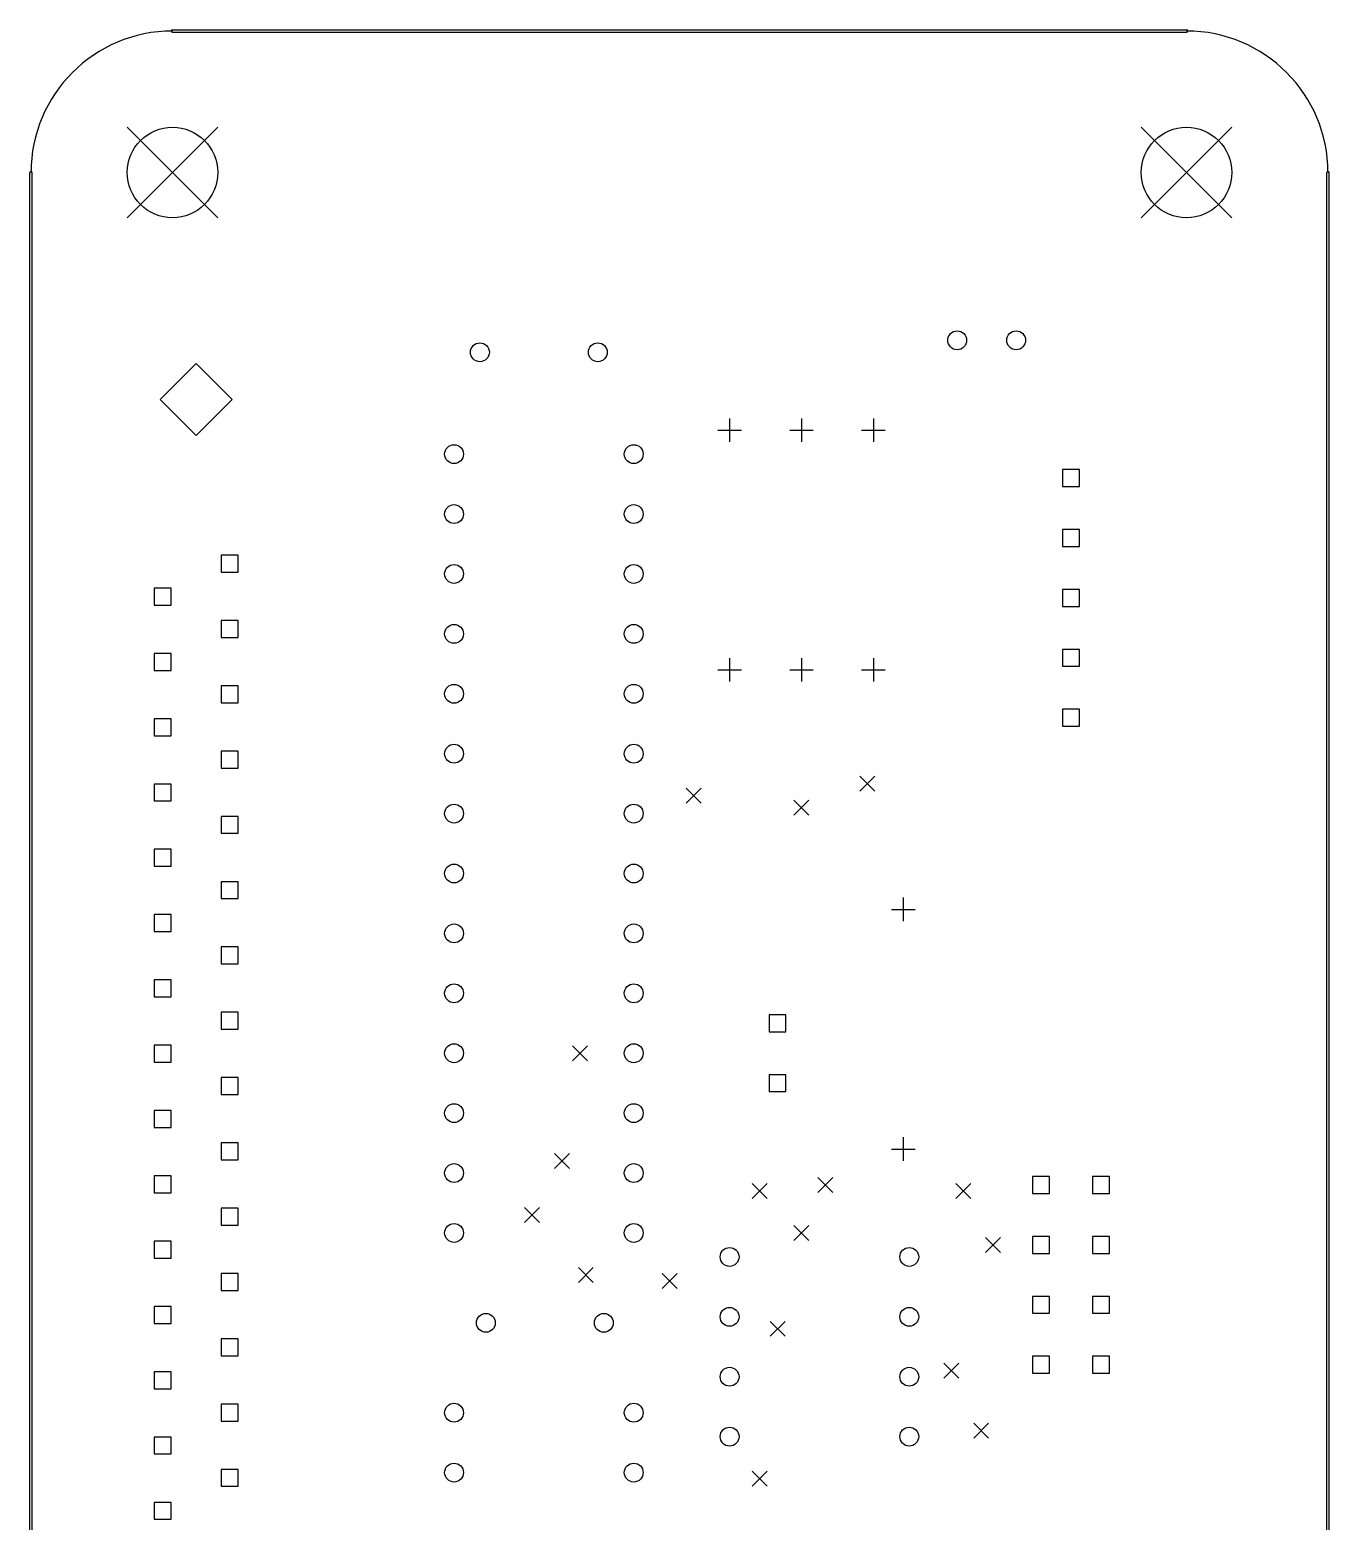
# Model space of a CAD drawing. Extents: x 126 to 198, y -177 to -50.
# Drawn here: x 129.9 to 185.1, y -113.2 to -50 of the extents above; entities that cross this region are included whole.
import ezdxf

# ---------------------------------------------------------------- set-up
doc = ezdxf.new("R2010")
doc.units = 0
doc.header["$MEASUREMENT"] = 0
doc.layers.add('BLACK', color=7, linetype='CONTINUOUS')

msp = doc.modelspace()

# ---------------------------------------------------------------- linework, layer by layer
at = {"layer": 'Black'}
for p, q in [((136, -49.95), (179, -49.95)), ((136, -50.05), (179, -50.05)), ((134.082, -54.0823), (137.918, -57.9177)), ((137.918, -54.0823), (134.082, -57.9177)), ((177.082, -54.0823), (180.918, -57.9177)), ((180.918, -54.0823), (177.082, -57.9177)), ((129.95, -139), (129.95, -56)), ((130.05, -139), (130.05, -56)), ((184.95, -139), (184.95, -56)), ((185.05, -139), (185.05, -56)), ((137, -64.099), (135.476, -65.623)), ((138.524, -65.623), (137, -64.099)), ((135.476, -65.623), (137, -67.147)), ((137, -67.147), (138.524, -65.623)), ((159.124, -66.924), (160.124, -66.924)), ((159.624, -66.4236), (159.624, -67.4244)), ((162.172, -66.924), (163.172, -66.924)), ((162.672, -66.4236), (162.672, -67.4244)), ((165.22, -66.924), (166.22, -66.924)), ((165.72, -66.4236), (165.72, -67.4244)), ((174.461, -68.5968), (173.743, -68.5968)), ((173.743, -68.5968), (173.743, -69.3152)), ((174.461, -69.3152), (174.461, -68.5968)), ((173.743, -69.3152), (174.461, -69.3152)), ((174.461, -71.1368), (173.743, -71.1368)), ((173.743, -71.1368), (173.743, -71.8552)), ((174.461, -71.8552), (174.461, -71.1368)), ((173.743, -71.8552), (174.461, -71.8552)), ((138.782, -72.2234), (138.063, -72.2234)), ((138.063, -72.2234), (138.063, -72.9418)), ((138.782, -72.9418), (138.782, -72.2234)), ((138.063, -72.9418), (138.782, -72.9418)), ((135.937, -73.6204), (135.218, -73.6204)), ((135.218, -73.6204), (135.218, -74.3388)), ((135.937, -74.3388), (135.937, -73.6204)), ((174.461, -73.6768), (173.743, -73.6768)), ((173.743, -73.6768), (173.743, -74.3952)), ((174.461, -74.3952), (174.461, -73.6768)), ((135.218, -74.3388), (135.937, -74.3388)), ((173.743, -74.3952), (174.461, -74.3952)), ((138.782, -74.992), (138.063, -74.992)), ((138.063, -74.992), (138.063, -75.7104)), ((138.782, -75.7104), (138.782, -74.992)), ((138.063, -75.7104), (138.782, -75.7104)), ((135.937, -76.389), (135.218, -76.389)), ((135.218, -76.389), (135.218, -77.1074)), ((135.937, -77.1074), (135.937, -76.389)), ((174.461, -76.2168), (173.743, -76.2168)), ((173.743, -76.2168), (173.743, -76.9352)), ((174.461, -76.9352), (174.461, -76.2168)), ((135.218, -77.1074), (135.937, -77.1074)), ((159.124, -77.084), (160.124, -77.084)), ((159.624, -76.5836), (159.624, -77.5844)), ((162.172, -77.084), (163.172, -77.084)), ((162.672, -76.5836), (162.672, -77.5844)), ((165.22, -77.084), (166.22, -77.084)), ((165.72, -76.5836), (165.72, -77.5844)), ((173.743, -76.9352), (174.461, -76.9352)), ((138.782, -77.7606), (138.063, -77.7606)), ((138.063, -77.7606), (138.063, -78.479)), ((138.782, -78.479), (138.782, -77.7606)), ((138.063, -78.479), (138.782, -78.479)), ((174.461, -78.7568), (173.743, -78.7568)), ((173.743, -78.7568), (173.743, -79.4752)), ((174.461, -79.4752), (174.461, -78.7568)), ((135.937, -79.1576), (135.218, -79.1576)), ((135.218, -79.1576), (135.218, -79.876)), ((135.937, -79.876), (135.937, -79.1576)), ((173.743, -79.4752), (174.461, -79.4752)), ((135.218, -79.876), (135.937, -79.876)), ((138.782, -80.5292), (138.063, -80.5292)), ((138.063, -80.5292), (138.063, -81.2476)), ((138.782, -81.2476), (138.782, -80.5292)), ((138.063, -81.2476), (138.782, -81.2476)), ((135.937, -81.9262), (135.218, -81.9262)), ((135.218, -81.9262), (135.218, -82.6446)), ((135.937, -82.6446), (135.937, -81.9262)), ((157.783, -82.1005), (158.418, -82.7355)), ((158.418, -82.1005), (157.783, -82.7355)), ((165.149, -81.5925), (165.784, -82.2275)), ((165.784, -81.5925), (165.149, -82.2275)), ((135.218, -82.6446), (135.937, -82.6446)), ((162.355, -82.6085), (162.99, -83.2435)), ((162.99, -82.6085), (162.355, -83.2435)), ((138.782, -83.2978), (138.063, -83.2978)), ((138.063, -83.2978), (138.063, -84.0162)), ((138.782, -84.0162), (138.782, -83.2978)), ((138.063, -84.0162), (138.782, -84.0162)), ((135.937, -84.6948), (135.218, -84.6948)), ((135.218, -84.6948), (135.218, -85.4132)), ((135.937, -85.4132), (135.937, -84.6948)), ((135.218, -85.4132), (135.937, -85.4132)), ((138.782, -86.0664), (138.063, -86.0664)), ((138.063, -86.0664), (138.063, -86.7848)), ((138.782, -86.7848), (138.782, -86.0664)), ((138.063, -86.7848), (138.782, -86.7848)), ((166.49, -87.244), (167.49, -87.244)), ((166.99, -86.7436), (166.99, -87.7444)), ((135.937, -87.4634), (135.218, -87.4634)), ((135.218, -87.4634), (135.218, -88.1818)), ((135.937, -88.1818), (135.937, -87.4634)), ((135.218, -88.1818), (135.937, -88.1818)), ((138.782, -88.835), (138.063, -88.835)), ((138.063, -88.835), (138.063, -89.5534)), ((138.782, -89.5534), (138.782, -88.835)), ((138.063, -89.5534), (138.782, -89.5534)), ((135.937, -90.232), (135.218, -90.232)), ((135.218, -90.232), (135.218, -90.9504)), ((135.937, -90.9504), (135.937, -90.232)), ((135.218, -90.9504), (135.937, -90.9504)), ((138.782, -91.6036), (138.063, -91.6036)), ((138.063, -91.6036), (138.063, -92.322)), ((138.782, -92.322), (138.782, -91.6036)), ((162.015, -91.7108), (161.297, -91.7108)), ((161.297, -91.7108), (161.297, -92.4292)), ((162.015, -92.4292), (162.015, -91.7108)), ((138.063, -92.322), (138.782, -92.322)), ((161.297, -92.4292), (162.015, -92.4292)), ((135.937, -93.0006), (135.218, -93.0006)), ((135.218, -93.0006), (135.218, -93.719)), ((135.937, -93.719), (135.937, -93.0006)), ((152.957, -93.0225), (153.592, -93.6575)), ((153.592, -93.0225), (152.957, -93.6575)), ((135.218, -93.719), (135.937, -93.719)), ((138.782, -94.3722), (138.063, -94.3722)), ((138.063, -94.3722), (138.063, -95.0906)), ((138.782, -95.0906), (138.782, -94.3722)), ((162.015, -94.2508), (161.297, -94.2508)), ((161.297, -94.2508), (161.297, -94.9692)), ((162.015, -94.9692), (162.015, -94.2508)), ((138.063, -95.0906), (138.782, -95.0906)), ((161.297, -94.9692), (162.015, -94.9692)), ((135.937, -95.7692), (135.218, -95.7692)), ((135.218, -95.7692), (135.218, -96.4876)), ((135.937, -96.4876), (135.937, -95.7692)), ((135.218, -96.4876), (135.937, -96.4876)), ((138.782, -97.1408), (138.063, -97.1408)), ((138.063, -97.1408), (138.063, -97.8592)), ((138.782, -97.8592), (138.782, -97.1408)), ((166.99, -96.9036), (166.99, -97.9044)), ((138.063, -97.8592), (138.782, -97.8592)), ((152.195, -97.5945), (152.83, -98.2295)), ((152.83, -97.5945), (152.195, -98.2295)), ((166.49, -97.404), (167.49, -97.404)), ((135.937, -98.5378), (135.218, -98.5378)), ((135.218, -98.5378), (135.218, -99.2562)), ((135.937, -99.2562), (135.937, -98.5378)), ((163.371, -98.6105), (164.006, -99.2455)), ((164.006, -98.6105), (163.371, -99.2455)), ((173.191, -98.5688), (172.473, -98.5688)), ((172.473, -98.5688), (172.473, -99.2872)), ((173.191, -99.2872), (173.191, -98.5688)), ((175.731, -98.5688), (175.013, -98.5688)), ((175.013, -98.5688), (175.013, -99.2872)), ((175.731, -99.2872), (175.731, -98.5688)), ((135.218, -99.2562), (135.937, -99.2562)), ((160.577, -98.8645), (161.212, -99.4995)), ((161.212, -98.8645), (160.577, -99.4995)), ((169.213, -98.8645), (169.848, -99.4995)), ((169.848, -98.8645), (169.213, -99.4995)), ((150.925, -99.8805), (151.56, -100.516)), ((151.56, -99.8805), (150.925, -100.516)), ((172.473, -99.2872), (173.191, -99.2872)), ((175.013, -99.2872), (175.731, -99.2872)), ((138.782, -99.9094), (138.063, -99.9094)), ((138.063, -99.9094), (138.063, -100.628)), ((138.782, -100.628), (138.782, -99.9094)), ((138.063, -100.628), (138.782, -100.628)), ((162.355, -100.643), (162.99, -101.278)), ((162.99, -100.643), (162.355, -101.278)), ((170.483, -101.151), (171.118, -101.786)), ((171.118, -101.151), (170.483, -101.786)), ((173.191, -101.109), (172.473, -101.109)), ((172.473, -101.109), (172.473, -101.827)), ((173.191, -101.827), (173.191, -101.109)), ((175.731, -101.109), (175.013, -101.109)), ((175.013, -101.109), (175.013, -101.827)), ((175.731, -101.827), (175.731, -101.109)), ((135.937, -101.306), (135.218, -101.306)), ((135.218, -101.306), (135.218, -102.025)), ((135.937, -102.025), (135.937, -101.306)), ((135.218, -102.025), (135.937, -102.025)), ((153.211, -102.421), (153.846, -103.056)), ((153.846, -102.421), (153.211, -103.056)), ((172.473, -101.827), (173.191, -101.827)), ((175.013, -101.827), (175.731, -101.827)), ((138.782, -102.678), (138.063, -102.678)), ((138.063, -102.678), (138.063, -103.396)), ((138.782, -103.396), (138.782, -102.678)), ((156.767, -102.675), (157.402, -103.31)), ((157.402, -102.675), (156.767, -103.31)), ((138.063, -103.396), (138.782, -103.396)), ((173.191, -103.649), (172.473, -103.649)), ((172.473, -103.649), (172.473, -104.367)), ((173.191, -104.367), (173.191, -103.649)), ((175.731, -103.649), (175.013, -103.649)), ((175.013, -103.649), (175.013, -104.367)), ((175.731, -104.367), (175.731, -103.649)), ((135.937, -104.075), (135.218, -104.075)), ((135.218, -104.075), (135.218, -104.793)), ((135.937, -104.793), (135.937, -104.075)), ((135.218, -104.793), (135.937, -104.793)), ((161.339, -104.707), (161.974, -105.342)), ((161.974, -104.707), (161.339, -105.342)), ((172.473, -104.367), (173.191, -104.367)), ((175.013, -104.367), (175.731, -104.367)), ((138.782, -105.447), (138.063, -105.447)), ((138.063, -105.447), (138.063, -106.165)), ((138.782, -106.165), (138.782, -105.447)), ((138.063, -106.165), (138.782, -106.165)), ((173.191, -106.189), (172.473, -106.189)), ((172.473, -106.189), (172.473, -106.907)), ((173.191, -106.907), (173.191, -106.189)), ((175.731, -106.189), (175.013, -106.189)), ((175.013, -106.189), (175.013, -106.907)), ((175.731, -106.907), (175.731, -106.189)), ((135.937, -106.844), (135.218, -106.844)), ((135.218, -106.844), (135.218, -107.562)), ((135.937, -107.562), (135.937, -106.844)), ((168.705, -106.485), (169.34, -107.12)), ((169.34, -106.485), (168.705, -107.12)), ((172.473, -106.907), (173.191, -106.907)), ((175.013, -106.907), (175.731, -106.907)), ((135.218, -107.562), (135.937, -107.562)), ((138.782, -108.215), (138.063, -108.215)), ((138.063, -108.215), (138.063, -108.934)), ((138.782, -108.934), (138.782, -108.215)), ((138.063, -108.934), (138.782, -108.934)), ((169.975, -109.025), (170.61, -109.66)), ((170.61, -109.025), (169.975, -109.66)), ((135.937, -109.612), (135.218, -109.612)), ((135.218, -109.612), (135.218, -110.331)), ((135.937, -110.331), (135.937, -109.612)), ((135.218, -110.331), (135.937, -110.331)), ((138.782, -110.984), (138.063, -110.984)), ((138.063, -110.984), (138.063, -111.702)), ((138.782, -111.702), (138.782, -110.984)), ((160.577, -111.057), (161.212, -111.692)), ((161.212, -111.057), (160.577, -111.692)), ((138.063, -111.702), (138.782, -111.702)), ((135.937, -112.381), (135.218, -112.381)), ((135.218, -112.381), (135.218, -113.099)), ((135.937, -113.099), (135.937, -112.381)), ((135.218, -113.099), (135.937, -113.099))]:
    msp.add_line(p, q, dxfattribs=at)
for centre, radius in [((136, -56), 1.9177), ((179, -56), 1.9177), ((149.036, -63.622), 0.4), ((154.036, -63.622), 0.4), ((169.276, -63.114), 0.4), ((171.776, -63.114), 0.4), ((147.94, -67.94), 0.4), ((155.56, -67.94), 0.4), ((147.94, -70.48), 0.4), ((155.56, -70.48), 0.4), ((147.94, -73.02), 0.4), ((155.56, -73.02), 0.4), ((147.94, -75.56), 0.4), ((155.56, -75.56), 0.4), ((147.94, -78.1), 0.4), ((155.56, -78.1), 0.4), ((147.94, -80.64), 0.4), ((155.56, -80.64), 0.4), ((147.94, -83.18), 0.4), ((155.56, -83.18), 0.4), ((147.94, -85.72), 0.4), ((155.56, -85.72), 0.4), ((147.94, -88.26), 0.4), ((155.56, -88.26), 0.4), ((147.94, -90.8), 0.4), ((155.56, -90.8), 0.4), ((147.94, -93.34), 0.4), ((155.56, -93.34), 0.4), ((147.94, -95.88), 0.4), ((155.56, -95.88), 0.4), ((147.94, -98.42), 0.4), ((155.56, -98.42), 0.4), ((147.94, -100.96), 0.4), ((155.56, -100.96), 0.4), ((159.624, -101.976), 0.4), ((167.244, -101.976), 0.4), ((159.624, -104.516), 0.4), ((167.244, -104.516), 0.4), ((149.29, -104.77), 0.4), ((154.29, -104.77), 0.4), ((159.624, -107.056), 0.4), ((167.244, -107.056), 0.4), ((147.94, -108.58), 0.4), ((155.56, -108.58), 0.4), ((159.624, -109.596), 0.4), ((167.244, -109.596), 0.4), ((147.94, -111.12), 0.4), ((155.56, -111.12), 0.4)]:
    msp.add_circle(centre, radius, dxfattribs=at)
for centre, radius, start, end in [((136, -50), 0.05, 90, 270), ((179, -50), 0.05, 270, 450), ((136, -56), 6, 90, 180), ((179, -56), 6, 0, 90), ((130, -56), 0.05, 360, 540), ((185, -56), 0.05, 360, 540)]:
    msp.add_arc(centre, radius, start, end, dxfattribs=at)

doc.saveas('drawing.dxf')
